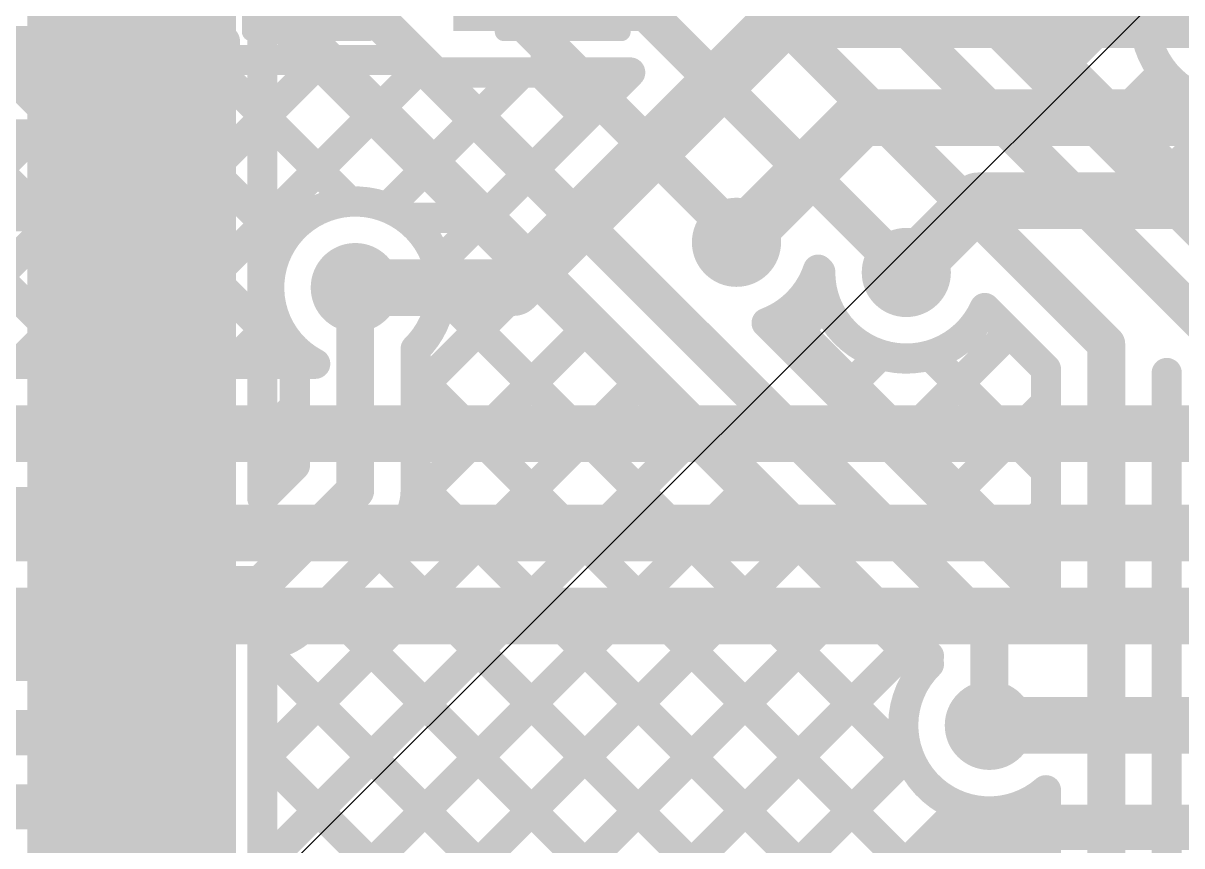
# Model space of a CAD drawing. Header units: millimetres. Extents: x 0 to 214, y 0 to 214.
# Drawn here: x 2.642 to 2.949, y 2.8351 to 3.0531 of the extents above; entities that cross this region are included whole.
import ezdxf

# ---------------------------------------------------------------- set-up
doc = ezdxf.new("R2010")
doc.units = ezdxf.units.MM
doc.header["$MEASUREMENT"] = 0
for name, color, linetype in [('BottomLayer', 5, 'Continuous'), ('BottomOverlay', 54, 'Continuous'), ('BottomPaste', 16, 'Continuous'), ('BottomSolder', 6, 'Continuous'), ('TopLayer', 1, 'Continuous'), ('TopPaste', 8, 'Continuous'), ('TopSolder', 216, 'Continuous'), ('ViaHoleLayer', 16, 'Continuous')]:
    doc.layers.add(name, color=color, linetype=linetype)

# ---------------------------------------------------------------- blocks, each defined once
blk = doc.blocks.new('C__0603_B_7')
at = {"layer": 'BottomLayer'}
for points in [[(-0.045, -0.0175), (-0.045, 0.0175), (-0.015, 0.0175), (-0.015, -0.0175)], [(0.015, -0.0175), (0.015, 0.0175), (0.045, 0.0175), (0.045, -0.0175)]]:
    blk.add_hatch(color=5, dxfattribs=at).paths.add_polyline_path(points)
at = {"layer": 'BottomPaste'}
for points in [[(-0.045, -0.0175), (-0.045, 0.0175), (-0.015, 0.0175), (-0.015, -0.0175)], [(0.015, -0.0175), (0.015, 0.0175), (0.045, 0.0175), (0.045, -0.0175)]]:
    blk.add_hatch(color=16, dxfattribs=at).paths.add_polyline_path(points)
at = {"layer": 'BottomSolder'}
for points in [[(-0.04736, -0.01986), (-0.04736, 0.01986), (-0.01264, 0.01986), (-0.01264, -0.01986)], [(0.01264, -0.01986), (0.01264, 0.01986), (0.04736, 0.01986), (0.04736, -0.01986)]]:
    blk.add_hatch(color=6, dxfattribs=at).paths.add_polyline_path(points)
at = {"layer": 'BottomOverlay', "const_width": 0.005}
for points in [[(-0.049, -0.021), (-0.049, 0.021)], [(-0.049, 0.021), (-0.018, 0.021)], [(0.018, 0.021), (0.049, 0.021)], [(0.049, -0.021), (0.049, 0.021)], [(-0.049, -0.021), (-0.018, -0.021)], [(0.018, -0.021), (0.049, -0.021)]]:
    blk.add_lwpolyline(points, dxfattribs=at)
at = {"layer": 'BottomOverlay', "const_width": 0.0025}
for points in [[(-0.05025, 0.021, 1), (-0.04775, 0.021, 1)], [(-0.05025, 0.021, 1), (-0.04775, 0.021, 1)], [(-0.01925, 0.021, 1), (-0.01675, 0.021, 1)], [(0.01675, 0.021, 1), (0.01925, 0.021, 1)], [(0.04775, 0.021, 1), (0.05025, 0.021, 1)], [(0.04775, 0.021, 1), (0.05025, 0.021, 1)], [(-0.05025, -0.021, 1), (-0.04775, -0.021, 1)], [(-0.05025, -0.021, 1), (-0.04775, -0.021, 1)], [(-0.01925, -0.021, 1), (-0.01675, -0.021, 1)], [(0.01675, -0.021, 1), (0.01925, -0.021, 1)], [(0.04775, -0.021, 1), (0.05025, -0.021, 1)], [(0.04775, -0.021, 1), (0.05025, -0.021, 1)]]:
    blk.add_lwpolyline(points, format="xyb", close=True, dxfattribs=at)
blk = doc.blocks.new('LQFP_100_10')
at = {"layer": 'TopLayer'}
for points in [[(-0.32874, 0.12402), (-0.2815, 0.12402), (-0.2815, 0.1122), (-0.32874, 0.1122)], [(-0.32874, 0.10433), (-0.2815, 0.10433), (-0.2815, 0.09252), (-0.32874, 0.09252)], [(-0.32874, 0.08465), (-0.2815, 0.08465), (-0.2815, 0.07283), (-0.32874, 0.07283)], [(-0.32874, 0.06496), (-0.2815, 0.06496), (-0.2815, 0.05315), (-0.32874, 0.05315)], [(-0.32874, 0.04528), (-0.2815, 0.04528), (-0.2815, 0.03346), (-0.32874, 0.03346)], [(-0.32874, 0.02559), (-0.2815, 0.02559), (-0.2815, 0.01378), (-0.32874, 0.01378)], [(-0.32874, 0.00591), (-0.2815, 0.00591), (-0.2815, -0.00591), (-0.32874, -0.00591)], [(-0.32874, -0.01378), (-0.2815, -0.01378), (-0.2815, -0.02559), (-0.32874, -0.02559)], [(-0.32874, -0.03346), (-0.2815, -0.03346), (-0.2815, -0.04528), (-0.32874, -0.04528)], [(-0.32874, -0.05315), (-0.2815, -0.05315), (-0.2815, -0.06496), (-0.32874, -0.06496)], [(-0.32874, -0.07283), (-0.2815, -0.07283), (-0.2815, -0.08465), (-0.32874, -0.08465)]]:
    blk.add_hatch(color=1, dxfattribs=at).paths.add_polyline_path(points)
at = {"layer": 'TopPaste'}
for points in [[(-0.32874, 0.12402), (-0.2815, 0.12402), (-0.2815, 0.1122), (-0.32874, 0.1122)], [(-0.32874, 0.10433), (-0.2815, 0.10433), (-0.2815, 0.09252), (-0.32874, 0.09252)], [(-0.32874, 0.08465), (-0.2815, 0.08465), (-0.2815, 0.07283), (-0.32874, 0.07283)], [(-0.32874, 0.06496), (-0.2815, 0.06496), (-0.2815, 0.05315), (-0.32874, 0.05315)], [(-0.32874, 0.04528), (-0.2815, 0.04528), (-0.2815, 0.03346), (-0.32874, 0.03346)], [(-0.32874, 0.02559), (-0.2815, 0.02559), (-0.2815, 0.01378), (-0.32874, 0.01378)], [(-0.32874, 0.00591), (-0.2815, 0.00591), (-0.2815, -0.00591), (-0.32874, -0.00591)], [(-0.32874, -0.01378), (-0.2815, -0.01378), (-0.2815, -0.02559), (-0.32874, -0.02559)], [(-0.32874, -0.03346), (-0.2815, -0.03346), (-0.2815, -0.04528), (-0.32874, -0.04528)], [(-0.32874, -0.05315), (-0.2815, -0.05315), (-0.2815, -0.06496), (-0.32874, -0.06496)], [(-0.32874, -0.07283), (-0.2815, -0.07283), (-0.2815, -0.08465), (-0.32874, -0.08465)]]:
    blk.add_hatch(color=8, dxfattribs=at).paths.add_polyline_path(points)
at = {"layer": 'TopSolder'}
for points in [[(-0.33274, 0.1477), (-0.2775, 0.1477), (-0.2775, 0.12789), (-0.33274, 0.12789)], [(-0.33274, 0.12802), (-0.2775, 0.12802), (-0.2775, 0.1082), (-0.33274, 0.1082)], [(-0.33274, 0.10833), (-0.2775, 0.10833), (-0.2775, 0.08852), (-0.33274, 0.08852)], [(-0.33274, 0.08865), (-0.2775, 0.08865), (-0.2775, 0.06883), (-0.33274, 0.06883)], [(-0.33274, 0.06896), (-0.2775, 0.06896), (-0.2775, 0.04915), (-0.33274, 0.04915)], [(-0.33274, 0.04928), (-0.2775, 0.04928), (-0.2775, 0.02946), (-0.33274, 0.02946)], [(-0.33274, 0.02959), (-0.2775, 0.02959), (-0.2775, 0.00978), (-0.33274, 0.00978)], [(-0.33274, 0.00991), (-0.2775, 0.00991), (-0.2775, -0.00991), (-0.33274, -0.00991)], [(-0.33274, -0.00978), (-0.2775, -0.00978), (-0.2775, -0.02959), (-0.33274, -0.02959)], [(-0.33274, -0.02946), (-0.2775, -0.02946), (-0.2775, -0.04928), (-0.33274, -0.04928)], [(-0.33274, -0.04915), (-0.2775, -0.04915), (-0.2775, -0.06896), (-0.33274, -0.06896)], [(-0.33274, -0.06883), (-0.2775, -0.06883), (-0.2775, -0.08865), (-0.33274, -0.08865)], [(-0.33274, -0.08852), (-0.2775, -0.08852), (-0.2775, -0.10833), (-0.33274, -0.10833)]]:
    blk.add_hatch(color=216, dxfattribs=at).paths.add_polyline_path(points)

msp = doc.modelspace()

# ---------------------------------------------------------------- hatches: boundary and pattern name
at = {"layer": 'BottomLayer'}
msp.add_hatch(color=5, dxfattribs=at).paths.add_polyline_path([(2.756, 3.051), (2.805, 3.051), (2.805, 3.13627), (2.756, 3.13627)])
h = msp.add_hatch(color=5, dxfattribs=at)
edge = h.paths.add_edge_path()
edge.add_arc((2.831, 2.995), 0.01181, 0, 360)
h = msp.add_hatch(color=5, dxfattribs=at)
edge = h.paths.add_edge_path()
edge.add_arc((2.876, 2.987), 0.01181, 0, 360)
h = msp.add_hatch(color=5, dxfattribs=at)
edge = h.paths.add_edge_path()
edge.add_arc((2.73, 2.983), 0.01181, 0, 360)
h = msp.add_hatch(color=5, dxfattribs=at)
edge = h.paths.add_edge_path()
edge.add_arc((2.898, 2.867), 0.01181, 0, 360)
at = {"layer": 'BottomSolder'}
h = msp.add_hatch(color=6, dxfattribs=at)
edge = h.paths.add_edge_path()
edge.add_arc((2.831, 2.995), 0.00991, 0, 360)
h = msp.add_hatch(color=6, dxfattribs=at)
edge = h.paths.add_edge_path()
edge.add_arc((2.876, 2.987), 0.00991, 0, 360)
h = msp.add_hatch(color=6, dxfattribs=at)
edge = h.paths.add_edge_path()
edge.add_arc((2.73, 2.983), 0.00991, 0, 360)
h = msp.add_hatch(color=6, dxfattribs=at)
edge = h.paths.add_edge_path()
edge.add_arc((2.898, 2.867), 0.00991, 0, 360)
at = {"layer": 'TopLayer'}
h = msp.add_hatch(color=1, dxfattribs=at)
edge = h.paths.add_edge_path()
edge.add_arc((2.831, 2.995), 0.01181, 0, 360)
h = msp.add_hatch(color=1, dxfattribs=at)
edge = h.paths.add_edge_path()
edge.add_arc((2.876, 2.987), 0.01181, 0, 360)
h = msp.add_hatch(color=1, dxfattribs=at)
edge = h.paths.add_edge_path()
edge.add_arc((2.73, 2.983), 0.01181, 0, 360)
h = msp.add_hatch(color=1, dxfattribs=at)
edge = h.paths.add_edge_path()
edge.add_arc((2.898, 2.867), 0.01181, 0, 360)
at = {"layer": 'TopSolder'}
h = msp.add_hatch(color=216, dxfattribs=at)
edge = h.paths.add_edge_path()
edge.add_arc((2.831, 2.995), 0.00991, 0, 360)
h = msp.add_hatch(color=216, dxfattribs=at)
edge = h.paths.add_edge_path()
edge.add_arc((2.876, 2.987), 0.00991, 0, 360)
h = msp.add_hatch(color=216, dxfattribs=at)
edge = h.paths.add_edge_path()
edge.add_arc((2.73, 2.983), 0.00991, 0, 360)
h = msp.add_hatch(color=216, dxfattribs=at)
edge = h.paths.add_edge_path()
edge.add_arc((2.898, 2.867), 0.00991, 0, 360)
at = {"layer": 'ViaHoleLayer'}
h = msp.add_hatch(color=16, dxfattribs=at)
edge = h.paths.add_edge_path()
edge.add_arc((2.831, 2.995), 0.00591, 0, 360)
h = msp.add_hatch(color=16, dxfattribs=at)
edge = h.paths.add_edge_path()
edge.add_arc((2.876, 2.987), 0.00591, 0, 360)
h = msp.add_hatch(color=16, dxfattribs=at)
edge = h.paths.add_edge_path()
edge.add_arc((2.73, 2.983), 0.00591, 0, 360)
h = msp.add_hatch(color=16, dxfattribs=at)
edge = h.paths.add_edge_path()
edge.add_arc((2.898, 2.867), 0.00591, 0, 360)

# ---------------------------------------------------------------- linework, layer by layer
at = {"layer": 'BottomLayer'}
for points, const_width in [([(2.5141, 3.107), (2.65829, 2.96281)], 0.008), ([(2.54317, 3.10622), (2.68657, 2.96281)], 0.008), ([(2.78146, 3.0443), (2.78146, 3.0718)], 0.01), ([(2.772, 2.983), (2.843, 3.054)], 0.015), ([(2.843, 3.054), (2.96169, 3.054)], 0.015), ([(2.55431, 2.96144), (2.64117, 3.0483)], 0.008), ([(2.58397, 2.96281), (2.66946, 3.0483)], 0.008), ([(2.62925, 3.04842), (2.71486, 2.96281)], 0.008), ([(2.63164, 3.0483), (2.69546, 3.0483)], 0.008), ([(2.65766, 3.0483), (2.71074, 2.99522)], 0.008), ([(2.68594, 3.0483), (2.72848, 3.00576)], 0.008), ([(2.69546, 3.0433), (2.69546, 3.0483)], 0.008), ([(2.61226, 2.96281), (2.69546, 3.04601)], 0.008), ([(2.64054, 2.96281), (2.72103, 3.0433)], 0.008), ([(2.69546, 3.0433), (2.745, 3.0433)], 0.008), ([(2.71923, 3.0433), (2.76102, 3.0015)], 0.008), ([(2.745, 3.04), (2.745, 3.0433)], 0.008), ([(2.66883, 2.96281), (2.74601, 3.04)], 0.008), ([(2.73848, 3.00418), (2.7743, 3.04)], 0.008), ([(2.745, 3.04), (2.80284, 3.04)], 0.008), ([(2.75081, 3.04), (2.77682, 3.01398)], 0.008), ([(2.76408, 3.0015), (2.80258, 3.04)], 0.008), ([(2.76434, 3.0015), (2.80284, 3.04)], 0.008), ([(2.77909, 3.04), (2.79096, 3.02813)], 0.008), ([(2.831, 2.995), (2.864, 3.028)], 0.015), ([(2.864, 3.028), (3.51, 3.028)], 0.015), ([(2.876, 2.987), (2.895, 3.006)], 0.015), ([(2.895, 3.006), (3.476, 3.006)], 0.015), ([(2.74335, 3.0015), (2.76434, 3.0015)], 0.008), ([(2.73, 2.983), (2.772, 2.983)], 0.015), ([(2.69711, 2.96281), (2.70882, 2.97452)], 0.008), ([(2.56131, 2.96281), (2.71938, 2.96281)], 0.008), ([(2.56131, 2.94431), (3.22069, 2.94431)], 0.015), ([(2.58, 2.918), (3.194, 2.918)], 0.015), ([(2.601, 2.896), (3.151, 2.896)], 0.015), ([(2.898, 2.867), (3.068, 2.867)], 0.015), ([(2.859, 2.803), (2.896, 2.84)], 0.012), ([(2.896, 2.84), (3.175, 2.84)], 0.012)]:
    msp.add_lwpolyline(points, dxfattribs=dict(at, const_width=const_width))
for points, const_width in [([(2.83925, 3.054, 1), (2.84675, 3.054, 1)], 0.0075), ([(2.83925, 3.054, 1), (2.84675, 3.054, 1)], 0.0075), ([(2.63917, 3.0483, 1), (2.64317, 3.0483, 1)], 0.004), ([(2.65566, 3.0483, 1), (2.65966, 3.0483, 1)], 0.004), ([(2.66746, 3.0483, 1), (2.67146, 3.0483, 1)], 0.004), ([(2.68394, 3.0483, 1), (2.68794, 3.0483, 1)], 0.004), ([(2.69346, 3.0483, 1), (2.69746, 3.0483, 1)], 0.004), ([(2.69346, 3.0483, 1), (2.69746, 3.0483, 1)], 0.004), ([(2.69346, 3.04601, 1), (2.69746, 3.04601, 1)], 0.004), ([(2.77896, 3.0443, 1), (2.78396, 3.0443, 1)], 0.005), ([(2.69346, 3.0433, 1), (2.69746, 3.0433, 1)], 0.004), ([(2.69346, 3.0433, 1), (2.69746, 3.0433, 1)], 0.004), ([(2.71723, 3.0433, 1), (2.72123, 3.0433, 1)], 0.004), ([(2.71903, 3.0433, 1), (2.72303, 3.0433, 1)], 0.004), ([(2.743, 3.0433, 1), (2.747, 3.0433, 1)], 0.004), ([(2.743, 3.0433, 1), (2.747, 3.0433, 1)], 0.004), ([(2.743, 3.04, 1), (2.747, 3.04, 1)], 0.004), ([(2.743, 3.04, 1), (2.747, 3.04, 1)], 0.004), ([(2.74401, 3.04, 1), (2.74801, 3.04, 1)], 0.004), ([(2.74881, 3.04, 1), (2.75281, 3.04, 1)], 0.004), ([(2.7723, 3.04, 1), (2.7763, 3.04, 1)], 0.004), ([(2.77709, 3.04, 1), (2.78109, 3.04, 1)], 0.004), ([(2.80058, 3.04, 1), (2.80458, 3.04, 1)], 0.004), ([(2.80084, 3.04, 1), (2.80484, 3.04, 1)], 0.004), ([(2.80084, 3.04, 1), (2.80484, 3.04, 1)], 0.004), ([(2.86025, 3.028, 1), (2.86775, 3.028, 1)], 0.0075), ([(2.86025, 3.028, 1), (2.86775, 3.028, 1)], 0.0075), ([(2.78896, 3.02813, 1), (2.79296, 3.02813, 1)], 0.004), ([(2.77482, 3.01398, 1), (2.77882, 3.01398, 1)], 0.004), ([(2.89125, 3.006, 1), (2.89875, 3.006, 1)], 0.0075), ([(2.89125, 3.006, 1), (2.89875, 3.006, 1)], 0.0075), ([(2.72648, 3.00576, 1), (2.73048, 3.00576, 1)], 0.004), ([(2.73648, 3.00418, 1), (2.74048, 3.00418, 1)], 0.004), ([(2.74135, 3.0015, 1), (2.74535, 3.0015, 1)], 0.004), ([(2.74135, 3.0015, 1), (2.74535, 3.0015, 1)], 0.004), ([(2.75902, 3.0015, 1), (2.76302, 3.0015, 1)], 0.004), ([(2.76208, 3.0015, 1), (2.76608, 3.0015, 1)], 0.004), ([(2.76234, 3.0015, 1), (2.76634, 3.0015, 1)], 0.004), ([(2.76234, 3.0015, 1), (2.76634, 3.0015, 1)], 0.004), ([(2.82725, 2.995, 1), (2.83475, 2.995, 1)], 0.0075), ([(2.70874, 2.99522, 1), (2.71274, 2.99522, 1)], 0.004), ([(2.87225, 2.987, 1), (2.87975, 2.987, 1)], 0.0075), ([(2.72625, 2.983, 1), (2.73375, 2.983, 1)], 0.0075), ([(2.76825, 2.983, 1), (2.77575, 2.983, 1)], 0.0075), ([(2.76825, 2.983, 1), (2.77575, 2.983, 1)], 0.0075), ([(2.70682, 2.97452, 1), (2.71082, 2.97452, 1)], 0.004), ([(2.63854, 2.96281, 1), (2.64254, 2.96281, 1)], 0.004), ([(2.65629, 2.96281, 1), (2.66029, 2.96281, 1)], 0.004), ([(2.66683, 2.96281, 1), (2.67083, 2.96281, 1)], 0.004), ([(2.68457, 2.96281, 1), (2.68857, 2.96281, 1)], 0.004), ([(2.69511, 2.96281, 1), (2.69911, 2.96281, 1)], 0.004), ([(2.71286, 2.96281, 1), (2.71686, 2.96281, 1)], 0.004), ([(2.71738, 2.96281, 1), (2.72138, 2.96281, 1)], 0.004), ([(2.71738, 2.96281, 1), (2.72138, 2.96281, 1)], 0.004), ([(2.89425, 2.867, 1), (2.90175, 2.867, 1)], 0.0075), ([(2.893, 2.84, 1), (2.899, 2.84, 1)], 0.006), ([(2.893, 2.84, 1), (2.899, 2.84, 1)], 0.006)]:
    msp.add_lwpolyline(points, format="xyb", close=True, dxfattribs=dict(at, const_width=const_width))
at = {"layer": 'BottomLayer', "const_width": 0.008}
msp.add_lwpolyline([(2.71938, 2.96281, -1.072964), (2.74335, 3.0015)], format="xyb", dxfattribs=at)
at = {"layer": 'BottomSolder'}
msp.add_line((0.01449, 0.13433), (214.06023, 213.98652), dxfattribs=at)
at = {"layer": 'TopLayer'}
for points, const_width in [([(2.76762, 3.16038), (2.961, 2.967)], 0.01), ([(2.75631, 3.14069), (2.929, 2.968)], 0.01), ([(2.84663, 3.14216), (2.93982, 3.04897)], 0.008), ([(2.74199, 3.12101), (2.876, 2.987)], 0.01), ([(2.83988, 3.12064), (2.98419, 2.97632)], 0.008), ([(2.83397, 3.11666), (2.9723, 2.97833)], 0.008), ([(2.72668, 3.10132), (2.831, 2.997)], 0.01), ([(2.89903, 3.0516), (2.945, 3.09756)], 0.008), ([(2.70836, 3.08164), (2.898, 2.892)], 0.01), ([(2.91317, 3.03745), (2.94385, 3.06813)], 0.008), ([(2.70537, 3.062), (2.882, 2.88537)], 0.008), ([(2.70537, 3.04505), (2.70537, 3.05917)], 0.008), ([(2.70537, 3.04505), (2.70537, 3.05917)], 0.008), ([(2.70537, 3.05593), (2.70841, 3.05896)], 0.008), ([(2.70537, 3.05715), (2.88068, 2.88184)], 0.008), ([(2.70537, 3.03949), (2.70537, 3.04505)], 0.008), ([(2.70537, 3.02764), (2.72255, 3.04482)], 0.008), ([(2.62847, 3.04227), (2.67075, 3.04227)], 0.008), ([(2.70537, 3.02536), (2.70537, 3.03949)], 0.008), ([(2.70537, 3.02536), (2.70537, 3.03949)], 0.008), ([(2.92732, 3.02331), (2.94413, 3.04013)], 0.008), ([(2.92732, 3.02331), (2.94413, 3.04013)], 0.008), ([(2.70537, 2.99936), (2.73669, 3.03068)], 0.008), ([(2.94146, 3.00917), (2.96387, 3.03158)], 0.008), ([(2.70537, 3.02886), (2.72848, 3.00576)], 0.008), ([(2.61942, 3.02258), (2.67075, 3.02258)], 0.01), ([(2.70537, 3.0198), (2.70537, 3.02536)], 0.008), ([(2.70537, 3.00568), (2.70537, 3.0198)], 0.008), ([(2.70537, 3.00568), (2.70537, 3.0198)], 0.008), ([(2.73848, 3.00418), (2.75084, 3.01654)], 0.008), ([(2.6707, 3.00295), (2.67075, 3.0029)], 0.012), ([(2.70537, 3.00012), (2.70537, 3.00568)], 0.008), ([(2.6239, 3.0029), (2.67075, 3.0029)], 0.01), ([(2.75191, 2.98933), (2.76498, 3.00239)], 0.008), ([(2.70537, 3.00058), (2.71074, 2.99522)], 0.008), ([(2.70537, 2.98599), (2.70537, 3.00012)], 0.008), ([(2.70537, 2.98599), (2.70537, 3.00012)], 0.008), ([(2.831, 2.995), (2.831, 2.997)], 0.01), ([(2.746, 2.95513), (2.77912, 2.98825)], 0.008), ([(2.70537, 2.98043), (2.70537, 2.98599)], 0.008), ([(2.73, 2.92923), (2.73, 2.983)], 0.01), ([(2.70537, 2.96631), (2.70537, 2.98043)], 0.008), ([(2.70537, 2.96631), (2.70537, 2.98043)], 0.008), ([(2.75276, 2.98148), (2.87776, 2.85648)], 0.008), ([(2.84417, 2.96845), (2.85466, 2.97894)], 0.008), ([(2.89678, 2.97759), (2.913, 2.96137)], 0.008), ([(2.70537, 2.97107), (2.70882, 2.97452)], 0.008), ([(2.74579, 2.92664), (2.79326, 2.97411)], 0.008), ([(2.8433, 2.97579), (2.913, 2.90609)], 0.008), ([(2.70537, 2.9723), (2.714, 2.96367)], 0.008), ([(2.83899, 2.97363), (2.9093, 2.90333)], 0.008), ([(2.87246, 2.94017), (2.90333, 2.97104)], 0.008), ([(2.929, 2.789), (2.929, 2.968)], 0.01), ([(2.70537, 2.96075), (2.70537, 2.96631)], 0.008), ([(2.714, 2.93586), (2.714, 2.96674)], 0.008), ([(2.746, 2.92923), (2.746, 2.96674)], 0.008), ([(2.85832, 2.95431), (2.86922, 2.96522)], 0.008), ([(2.85832, 2.95431), (2.86922, 2.96522)], 0.008), ([(2.8823, 2.96508), (2.913, 2.93437)], 0.008), ([(2.70537, 2.94662), (2.70537, 2.96075)], 0.008), ([(2.70537, 2.94662), (2.70537, 2.96075)], 0.008), ([(2.70537, 2.85794), (2.8074, 2.95997)], 0.008), ([(2.746, 2.95995), (2.90801, 2.79794)], 0.008), ([(2.913, 2.89757), (2.913, 2.96137)], 0.008), ([(2.945, 2.80526), (2.945, 2.96037)], 0.008), ([(2.945, 2.80526), (2.945, 2.96037)], 0.008), ([(2.8866, 2.92603), (2.913, 2.95243)], 0.008), ([(2.70537, 2.94279), (2.714, 2.95142)], 0.008), ([(2.70537, 2.94106), (2.70537, 2.94662)], 0.008), ([(2.52484, 2.94384), (2.67075, 2.94384)], 0.012), ([(2.70537, 2.82965), (2.82155, 2.94583)], 0.008), ([(2.70537, 2.94401), (2.71376, 2.93562)], 0.008), ([(2.70537, 2.92723), (2.70537, 2.94106)], 0.008), ([(2.70537, 2.92723), (2.70537, 2.94106)], 0.008), ([(2.70537, 2.92723), (2.714, 2.93586)], 0.008), ([(2.70537, 2.80137), (2.83569, 2.93168)], 0.008), ([(2.70537, 2.80137), (2.83569, 2.93168)], 0.008), ([(2.746, 2.93167), (2.91567, 2.762)], 0.008), ([(2.705, 2.90423), (2.73, 2.92923)], 0.01), ([(2.53416, 2.92416), (2.67075, 2.92416)], 0.012), ([(2.90074, 2.91188), (2.913, 2.92414)], 0.008), ([(2.71633, 2.89293), (2.7413, 2.9179)], 0.008), ([(2.73365, 2.80136), (2.84983, 2.91754)], 0.008), ([(2.73639, 2.91299), (2.88738, 2.762)], 0.008), ([(2.67099, 2.90423), (2.705, 2.90423)], 0.01), ([(2.67075, 2.90447), (2.67099, 2.90423)], 0.008), ([(2.76189, 2.80132), (2.86397, 2.9034)], 0.008), ([(2.72225, 2.89885), (2.8591, 2.762)], 0.008), ([(2.898, 2.867), (2.898, 2.892)], 0.01), ([(2.70537, 2.88622), (2.7076, 2.88844)], 0.008), ([(2.78155, 2.79269), (2.87812, 2.88926)], 0.008), ([(2.52318, 2.88479), (2.67075, 2.88479)], 0.012), ([(2.70537, 2.88201), (2.70537, 2.88757)], 0.008), ([(2.70537, 2.88744), (2.83082, 2.762)], 0.008), ([(2.70537, 2.86788), (2.70537, 2.88201)], 0.008), ([(2.70537, 2.86788), (2.70537, 2.88201)], 0.008), ([(2.53036, 2.8651), (2.67075, 2.8651)], 0.012), ([(2.70537, 2.86232), (2.70537, 2.86788)], 0.008), ([(2.70537, 2.8482), (2.70537, 2.86232)], 0.008), ([(2.70537, 2.8482), (2.70537, 2.86232)], 0.008), ([(2.70537, 2.85916), (2.76341, 2.80112)], 0.008), ([(2.7982, 2.78106), (2.87651, 2.85936)], 0.008), ([(2.70537, 2.84264), (2.70537, 2.8482)], 0.008), ([(2.913, 2.80526), (2.913, 2.84981)], 0.008), ([(2.53755, 2.84542), (2.67075, 2.84542)], 0.012), ([(2.80743, 2.762), (2.89079, 2.84536)], 0.008), ([(2.88748, 2.84676), (2.913, 2.82124)], 0.008), ([(2.70537, 2.82851), (2.70537, 2.84264)], 0.008), ([(2.70537, 2.82851), (2.70537, 2.84264)], 0.008), ([(2.83571, 2.762), (2.913, 2.83929)], 0.008)]:
    msp.add_lwpolyline(points, dxfattribs=dict(at, const_width=const_width))
at = {"layer": 'TopLayer', "const_width": 0.008}
for points in [[(2.98419, 3.04902, -1.284778), (2.945, 3.06952)], [(2.714, 2.96674, -1.503118), (2.75281, 2.983)], [(2.85263, 2.98775, -0.226034), (2.83899, 2.97363)], [(2.89678, 2.97759, -0.810519), (2.85319, 2.98718)], [(2.75281, 2.983, -0.200996), (2.746, 2.96674)], [(2.746, 2.92923, -0.199231), (2.7413, 2.9179)], [(2.746, 2.92923, -0.198912), (2.74131, 2.91792)], [(2.9093, 2.90333, -0.10822), (2.913, 2.89757)], [(2.90931, 2.90331, -0.10791), (2.913, 2.89757)], [(2.71633, 2.89293, -0.193186), (2.70537, 2.88824)], [(2.71631, 2.89292, -0.192868), (2.70537, 2.88824)], [(2.913, 2.84981, -0.970546), (2.882, 2.88326)]]:
    msp.add_lwpolyline(points, format="xyb", dxfattribs=at)
at = {"layer": 'TopLayer'}
for points, const_width in [([(2.70337, 3.05593, 1), (2.70737, 3.05593, 1)], 0.004), ([(2.89703, 3.0516, 1), (2.90103, 3.0516, 1)], 0.004), ([(2.93782, 3.04897, 1), (2.94182, 3.04897, 1)], 0.004), ([(2.70337, 3.04505, 1), (2.70737, 3.04505, 1)], 0.004), ([(2.70337, 3.04505, 1), (2.70737, 3.04505, 1)], 0.004), ([(2.70337, 3.04505, 1), (2.70737, 3.04505, 1)], 0.004), ([(2.72055, 3.04482, 1), (2.72455, 3.04482, 1)], 0.004), ([(2.66875, 3.04227, 1), (2.67275, 3.04227, 1)], 0.004), ([(2.70337, 3.03949, 1), (2.70737, 3.03949, 1)], 0.004), ([(2.70337, 3.03949, 1), (2.70737, 3.03949, 1)], 0.004), ([(2.70337, 3.03949, 1), (2.70737, 3.03949, 1)], 0.004), ([(2.94213, 3.04013, 1), (2.94613, 3.04013, 1)], 0.004), ([(2.94213, 3.04013, 1), (2.94613, 3.04013, 1)], 0.004), ([(2.91117, 3.03745, 1), (2.91517, 3.03745, 1)], 0.004), ([(2.73469, 3.03068, 1), (2.73869, 3.03068, 1)], 0.004), ([(2.70337, 3.02886, 1), (2.70737, 3.02886, 1)], 0.004), ([(2.70337, 3.02764, 1), (2.70737, 3.02764, 1)], 0.004), ([(2.66825, 3.02258, 1), (2.67325, 3.02258, 1)], 0.005), ([(2.70337, 3.02536, 1), (2.70737, 3.02536, 1)], 0.004), ([(2.70337, 3.02536, 1), (2.70737, 3.02536, 1)], 0.004), ([(2.70337, 3.02536, 1), (2.70737, 3.02536, 1)], 0.004), ([(2.92532, 3.02331, 1), (2.92932, 3.02331, 1)], 0.004), ([(2.92532, 3.02331, 1), (2.92932, 3.02331, 1)], 0.004), ([(2.70337, 3.0198, 1), (2.70737, 3.0198, 1)], 0.004), ([(2.70337, 3.0198, 1), (2.70737, 3.0198, 1)], 0.004), ([(2.70337, 3.0198, 1), (2.70737, 3.0198, 1)], 0.004), ([(2.74884, 3.01654, 1), (2.75284, 3.01654, 1)], 0.004), ([(2.93946, 3.00917, 1), (2.94346, 3.00917, 1)], 0.004), ([(2.6677, 3.00295, 1), (2.6737, 3.00295, 1)], 0.006), ([(2.66775, 3.0029, 1), (2.67375, 3.0029, 1)], 0.006), ([(2.70337, 3.00568, 1), (2.70737, 3.00568, 1)], 0.004), ([(2.70337, 3.00568, 1), (2.70737, 3.00568, 1)], 0.004), ([(2.70337, 3.00568, 1), (2.70737, 3.00568, 1)], 0.004), ([(2.72648, 3.00576, 1), (2.73048, 3.00576, 1)], 0.004), ([(2.66825, 3.0029, 1), (2.67325, 3.0029, 1)], 0.005), ([(2.73648, 3.00418, 1), (2.74048, 3.00418, 1)], 0.004), ([(2.76298, 3.00239, 1), (2.76698, 3.00239, 1)], 0.004), ([(2.70337, 3.00058, 1), (2.70737, 3.00058, 1)], 0.004), ([(2.70337, 3.00012, 1), (2.70737, 3.00012, 1)], 0.004), ([(2.70337, 3.00012, 1), (2.70737, 3.00012, 1)], 0.004), ([(2.70337, 3.00012, 1), (2.70737, 3.00012, 1)], 0.004), ([(2.70337, 2.99936, 1), (2.70737, 2.99936, 1)], 0.004), ([(2.8285, 2.997, 1), (2.8335, 2.997, 1)], 0.005), ([(2.8285, 2.997, 1), (2.8335, 2.997, 1)], 0.005), ([(2.8285, 2.995, 1), (2.8335, 2.995, 1)], 0.005), ([(2.70874, 2.99522, 1), (2.71274, 2.99522, 1)], 0.004), ([(2.74991, 2.98933, 1), (2.75391, 2.98933, 1)], 0.004), ([(2.77712, 2.98825, 1), (2.78112, 2.98825, 1)], 0.004), ([(2.85063, 2.98775, 1), (2.85463, 2.98775, 1)], 0.004), ([(2.85119, 2.98718, 1), (2.85519, 2.98718, 1)], 0.004), ([(2.8735, 2.987, 1), (2.8785, 2.987, 1)], 0.005), ([(2.70337, 2.98599, 1), (2.70737, 2.98599, 1)], 0.004), ([(2.70337, 2.98599, 1), (2.70737, 2.98599, 1)], 0.004), ([(2.70337, 2.98599, 1), (2.70737, 2.98599, 1)], 0.004), ([(2.7275, 2.983, 1), (2.7325, 2.983, 1)], 0.005), ([(2.70337, 2.98043, 1), (2.70737, 2.98043, 1)], 0.004), ([(2.70337, 2.98043, 1), (2.70737, 2.98043, 1)], 0.004), ([(2.70337, 2.98043, 1), (2.70737, 2.98043, 1)], 0.004), ([(2.75076, 2.98148, 1), (2.75476, 2.98148, 1)], 0.004), ([(2.75081, 2.983, 1), (2.75481, 2.983, 1)], 0.004), ([(2.75081, 2.983, 1), (2.75481, 2.983, 1)], 0.004), ([(2.85266, 2.97894, 1), (2.85666, 2.97894, 1)], 0.004), ([(2.89478, 2.97759, 1), (2.89878, 2.97759, 1)], 0.004), ([(2.89478, 2.97759, 1), (2.89878, 2.97759, 1)], 0.004), ([(2.70682, 2.97452, 1), (2.71082, 2.97452, 1)], 0.004), ([(2.79126, 2.97411, 1), (2.79526, 2.97411, 1)], 0.004), ([(2.8413, 2.97579, 1), (2.8453, 2.97579, 1)], 0.004), ([(2.70337, 2.9723, 1), (2.70737, 2.9723, 1)], 0.004), ([(2.70337, 2.97107, 1), (2.70737, 2.97107, 1)], 0.004), ([(2.83699, 2.97363, 1), (2.84099, 2.97363, 1)], 0.004), ([(2.83699, 2.97363, 1), (2.84099, 2.97363, 1)], 0.004), ([(2.90133, 2.97104, 1), (2.90533, 2.97104, 1)], 0.004), ([(2.84217, 2.96845, 1), (2.84617, 2.96845, 1)], 0.004), ([(2.9265, 2.968, 1), (2.9315, 2.968, 1)], 0.005), ([(2.9265, 2.968, 1), (2.9315, 2.968, 1)], 0.005), ([(2.70337, 2.96631, 1), (2.70737, 2.96631, 1)], 0.004), ([(2.70337, 2.96631, 1), (2.70737, 2.96631, 1)], 0.004), ([(2.70337, 2.96631, 1), (2.70737, 2.96631, 1)], 0.004), ([(2.712, 2.96674, 1), (2.716, 2.96674, 1)], 0.004), ([(2.712, 2.96674, 1), (2.716, 2.96674, 1)], 0.004), ([(2.744, 2.96674, 1), (2.748, 2.96674, 1)], 0.004), ([(2.744, 2.96674, 1), (2.748, 2.96674, 1)], 0.004), ([(2.86722, 2.96522, 1), (2.87122, 2.96522, 1)], 0.004), ([(2.86722, 2.96522, 1), (2.87122, 2.96522, 1)], 0.004), ([(2.8803, 2.96508, 1), (2.8843, 2.96508, 1)], 0.004), ([(2.712, 2.96367, 1), (2.716, 2.96367, 1)], 0.004), ([(2.70337, 2.96075, 1), (2.70737, 2.96075, 1)], 0.004), ([(2.70337, 2.96075, 1), (2.70737, 2.96075, 1)], 0.004), ([(2.70337, 2.96075, 1), (2.70737, 2.96075, 1)], 0.004), ([(2.744, 2.95995, 1), (2.748, 2.95995, 1)], 0.004), ([(2.8054, 2.95997, 1), (2.8094, 2.95997, 1)], 0.004), ([(2.911, 2.96137, 1), (2.915, 2.96137, 1)], 0.004), ([(2.911, 2.96137, 1), (2.915, 2.96137, 1)], 0.004), ([(2.943, 2.96037, 1), (2.947, 2.96037, 1)], 0.004), ([(2.943, 2.96037, 1), (2.947, 2.96037, 1)], 0.004), ([(2.744, 2.95513, 1), (2.748, 2.95513, 1)], 0.004), ([(2.85632, 2.95431, 1), (2.86032, 2.95431, 1)], 0.004), ([(2.85632, 2.95431, 1), (2.86032, 2.95431, 1)], 0.004), ([(2.911, 2.95243, 1), (2.915, 2.95243, 1)], 0.004), ([(2.712, 2.95142, 1), (2.716, 2.95142, 1)], 0.004), ([(2.70337, 2.94662, 1), (2.70737, 2.94662, 1)], 0.004), ([(2.70337, 2.94662, 1), (2.70737, 2.94662, 1)], 0.004), ([(2.70337, 2.94662, 1), (2.70737, 2.94662, 1)], 0.004), ([(2.66775, 2.94384, 1), (2.67375, 2.94384, 1)], 0.006), ([(2.70337, 2.94401, 1), (2.70737, 2.94401, 1)], 0.004), ([(2.81955, 2.94583, 1), (2.82355, 2.94583, 1)], 0.004), ([(2.70337, 2.94279, 1), (2.70737, 2.94279, 1)], 0.004), ([(2.70337, 2.94106, 1), (2.70737, 2.94106, 1)], 0.004), ([(2.70337, 2.94106, 1), (2.70737, 2.94106, 1)], 0.004), ([(2.70337, 2.94106, 1), (2.70737, 2.94106, 1)], 0.004), ([(2.87046, 2.94017, 1), (2.87446, 2.94017, 1)], 0.004), ([(2.71176, 2.93562, 1), (2.71576, 2.93562, 1)], 0.004), ([(2.712, 2.93586, 1), (2.716, 2.93586, 1)], 0.004), ([(2.712, 2.93586, 1), (2.716, 2.93586, 1)], 0.004), ([(2.911, 2.93437, 1), (2.915, 2.93437, 1)], 0.004), ([(2.744, 2.93167, 1), (2.748, 2.93167, 1)], 0.004), ([(2.83369, 2.93168, 1), (2.83769, 2.93168, 1)], 0.004), ([(2.83369, 2.93168, 1), (2.83769, 2.93168, 1)], 0.004), ([(2.7275, 2.92923, 1), (2.7325, 2.92923, 1)], 0.005), ([(2.7275, 2.92923, 1), (2.7325, 2.92923, 1)], 0.005), ([(2.744, 2.92923, 1), (2.748, 2.92923, 1)], 0.004), ([(2.744, 2.92923, 1), (2.748, 2.92923, 1)], 0.004), ([(2.744, 2.92923, 1), (2.748, 2.92923, 1)], 0.004), ([(2.66775, 2.92416, 1), (2.67375, 2.92416, 1)], 0.006), ([(2.70337, 2.92723, 1), (2.70737, 2.92723, 1)], 0.004), ([(2.70337, 2.92723, 1), (2.70737, 2.92723, 1)], 0.004), ([(2.70337, 2.92723, 1), (2.70737, 2.92723, 1)], 0.004), ([(2.74379, 2.92664, 1), (2.74779, 2.92664, 1)], 0.004), ([(2.8846, 2.92603, 1), (2.8886, 2.92603, 1)], 0.004), ([(2.911, 2.92414, 1), (2.915, 2.92414, 1)], 0.004), ([(2.7393, 2.9179, 1), (2.7433, 2.9179, 1)], 0.004), ([(2.7393, 2.9179, 1), (2.7433, 2.9179, 1)], 0.004), ([(2.73931, 2.91792, 1), (2.74331, 2.91792, 1)], 0.004), ([(2.84783, 2.91754, 1), (2.85183, 2.91754, 1)], 0.004), ([(2.73439, 2.91299, 1), (2.73839, 2.91299, 1)], 0.004), ([(2.89874, 2.91188, 1), (2.90274, 2.91188, 1)], 0.004), ([(2.66849, 2.90423, 1), (2.67349, 2.90423, 1)], 0.005), ([(2.66875, 2.90447, 1), (2.67275, 2.90447, 1)], 0.004), ([(2.66899, 2.90423, 1), (2.67299, 2.90423, 1)], 0.004), ([(2.7025, 2.90423, 1), (2.7075, 2.90423, 1)], 0.005), ([(2.7025, 2.90423, 1), (2.7075, 2.90423, 1)], 0.005), ([(2.86197, 2.9034, 1), (2.86597, 2.9034, 1)], 0.004), ([(2.9073, 2.90333, 1), (2.9113, 2.90333, 1)], 0.004), ([(2.9073, 2.90333, 1), (2.9113, 2.90333, 1)], 0.004), ([(2.90731, 2.90331, 1), (2.91131, 2.90331, 1)], 0.004), ([(2.911, 2.90609, 1), (2.915, 2.90609, 1)], 0.004), ([(2.72025, 2.89885, 1), (2.72425, 2.89885, 1)], 0.004), ([(2.911, 2.89757, 1), (2.915, 2.89757, 1)], 0.004), ([(2.911, 2.89757, 1), (2.915, 2.89757, 1)], 0.004), ([(2.911, 2.89757, 1), (2.915, 2.89757, 1)], 0.004), ([(2.71431, 2.89292, 1), (2.71831, 2.89292, 1)], 0.004), ([(2.71433, 2.89293, 1), (2.71833, 2.89293, 1)], 0.004), ([(2.71433, 2.89293, 1), (2.71833, 2.89293, 1)], 0.004), ([(2.8955, 2.892, 1), (2.9005, 2.892, 1)], 0.005), ([(2.8955, 2.892, 1), (2.9005, 2.892, 1)], 0.005), ([(2.70337, 2.88824, 1), (2.70737, 2.88824, 1)], 0.004), ([(2.70337, 2.88824, 1), (2.70737, 2.88824, 1)], 0.004), ([(2.7056, 2.88844, 1), (2.7096, 2.88844, 1)], 0.004), ([(2.87611, 2.88926, 1), (2.88011, 2.88926, 1)], 0.004), ([(2.66775, 2.88479, 1), (2.67375, 2.88479, 1)], 0.006), ([(2.70337, 2.88757, 1), (2.70737, 2.88757, 1)], 0.004), ([(2.70337, 2.88744, 1), (2.70737, 2.88744, 1)], 0.004), ([(2.70337, 2.88622, 1), (2.70737, 2.88622, 1)], 0.004), ([(2.88, 2.88537, 1), (2.884, 2.88537, 1)], 0.004), ([(2.70337, 2.88201, 1), (2.70737, 2.88201, 1)], 0.004), ([(2.70337, 2.88201, 1), (2.70737, 2.88201, 1)], 0.004), ([(2.70337, 2.88201, 1), (2.70737, 2.88201, 1)], 0.004), ([(2.87868, 2.88184, 1), (2.88268, 2.88184, 1)], 0.004), ([(2.88, 2.88326, 1), (2.884, 2.88326, 1)], 0.004), ([(2.66775, 2.8651, 1), (2.67375, 2.8651, 1)], 0.006), ([(2.70337, 2.86788, 1), (2.70737, 2.86788, 1)], 0.004), ([(2.70337, 2.86788, 1), (2.70737, 2.86788, 1)], 0.004), ([(2.70337, 2.86788, 1), (2.70737, 2.86788, 1)], 0.004), ([(2.8955, 2.867, 1), (2.9005, 2.867, 1)], 0.005), ([(2.70337, 2.86232, 1), (2.70737, 2.86232, 1)], 0.004), ([(2.70337, 2.86232, 1), (2.70737, 2.86232, 1)], 0.004), ([(2.70337, 2.86232, 1), (2.70737, 2.86232, 1)], 0.004), ([(2.70337, 2.85916, 1), (2.70737, 2.85916, 1)], 0.004), ([(2.70337, 2.85794, 1), (2.70737, 2.85794, 1)], 0.004), ([(2.87451, 2.85936, 1), (2.87851, 2.85936, 1)], 0.004), ([(2.87576, 2.85648, 1), (2.87976, 2.85648, 1)], 0.004), ([(2.70337, 2.8482, 1), (2.70737, 2.8482, 1)], 0.004), ([(2.70337, 2.8482, 1), (2.70737, 2.8482, 1)], 0.004), ([(2.70337, 2.8482, 1), (2.70737, 2.8482, 1)], 0.004), ([(2.911, 2.84981, 1), (2.915, 2.84981, 1)], 0.004), ([(2.911, 2.84981, 1), (2.915, 2.84981, 1)], 0.004), ([(2.66775, 2.84542, 1), (2.67375, 2.84542, 1)], 0.006), ([(2.88548, 2.84676, 1), (2.88948, 2.84676, 1)], 0.004), ([(2.88879, 2.84536, 1), (2.89279, 2.84536, 1)], 0.004), ([(2.70337, 2.84264, 1), (2.70737, 2.84264, 1)], 0.004), ([(2.70337, 2.84264, 1), (2.70737, 2.84264, 1)], 0.004), ([(2.70337, 2.84264, 1), (2.70737, 2.84264, 1)], 0.004), ([(2.911, 2.83929, 1), (2.915, 2.83929, 1)], 0.004)]:
    msp.add_lwpolyline(points, format="xyb", close=True, dxfattribs=dict(at, const_width=const_width))
at = {"layer": 'TopSolder'}
msp.add_line((0.01449, 0.13433), (214.06023, 213.98652), dxfattribs=at)

# ---------------------------------------------------------------- block references
for name, p in [('LQFP_100_10', (2.97587, 2.92416)), ('C__0603_B_7', (2.75146, 3.0718))]:
    msp.add_blockref(name, p)

doc.saveas('drawing.dxf')
